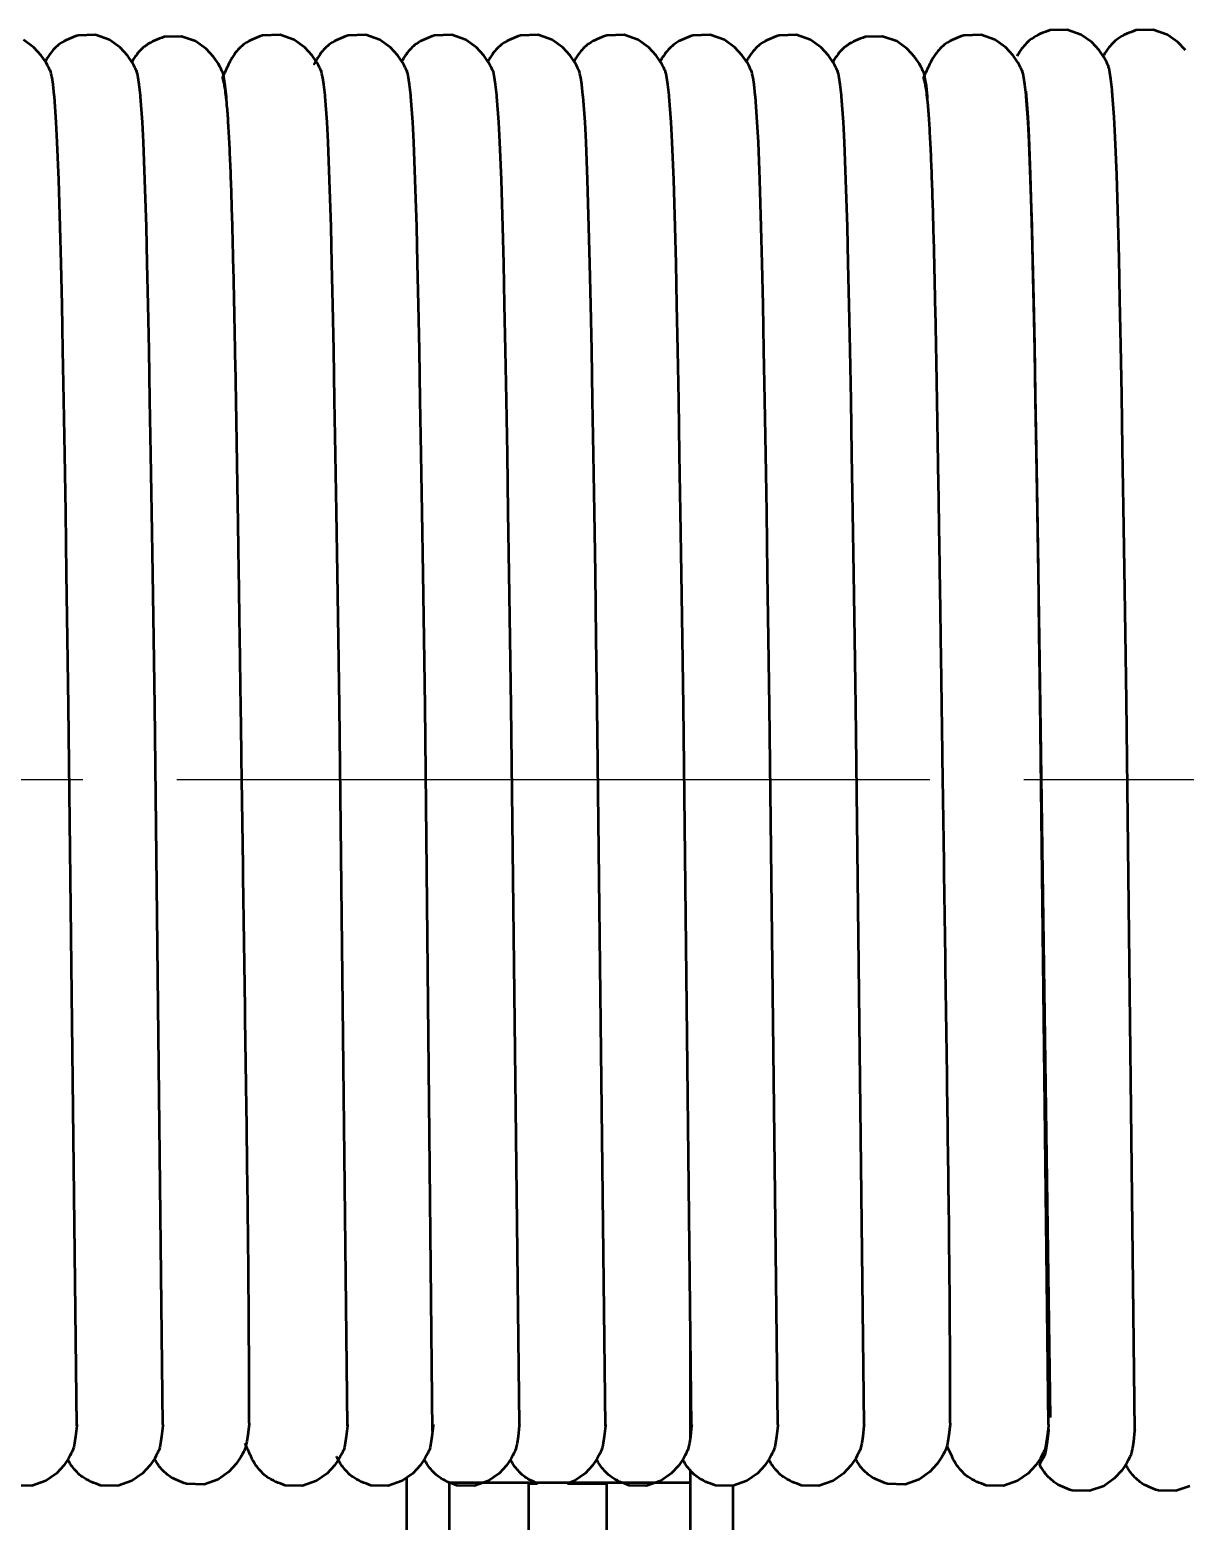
# Model space of a CAD drawing. Header units: millimetres. Extents: x 32504 to 36677, y 41990 to 42879.
# Drawn here: x 33167.22 to 33185.63, y 42734.38 to 42758.15 of the extents above; entities that cross this region are included whole.
import ezdxf

# ---------------------------------------------------------------- set-up
doc = ezdxf.new("R2010")
doc.units = ezdxf.units.MM
doc.linetypes.add('AM_ISO08W050', pattern=[18, 12, -1.5, 3, -1.5])
doc.layers.add('Duong_tam', color=4, linetype='AM_ISO08W050', lineweight=25)
doc.layers.add('Net_dam', color=7, linetype='Continuous', lineweight=50)

msp = doc.modelspace()

# ---------------------------------------------------------------- linework, layer by layer
at = {"layer": 'Duong_tam'}
msp.add_line((33151.5617, 42746.2048), (33210.9035, 42746.2026), dxfattribs=at)
at = {"layer": 'Net_dam'}
for p, q in [((33177.7495, 42737.1857), (33177.7399, 42737.1857)), ((33177.7399, 42737.1857), (33177.7399, 42735.7036)), ((33180.3798, 42735.3674), (33180.3679, 42735.3674)), ((33177.7399, 42735.1948), (33177.7399, 42724.6297)), ((33173.2233, 42724.6019), (33173.2233, 42735.0755)), ((33173.9036, 42724.6297), (33173.9036, 42734.9993)), ((33173.9036, 42734.9993), (33177.7399, 42734.9993)), ((33175.1666, 42734.9861), (33175.1666, 42724.6297)), ((33175.1666, 42734.9861), (33175.3095, 42734.9861)), ((33175.7866, 42734.9861), (33176.4066, 42734.9861)), ((33176.4066, 42734.9861), (33176.4066, 42724.6297)), ((33178.4202, 42734.9468), (33178.4202, 42724.6297))]:
    msp.add_line(p, q, dxfattribs=at)
at = {"layer": 'Net_dam', "flags": 128}
for points in [[(33184.4685, 42757.1698), (33184.4667, 42757.1914), (33184.4473, 42757.3602), (33184.4311, 42757.4667), (33184.4184, 42757.5306), (33184.4113, 42757.5594), (33184.4064, 42757.5763), (33184.4055, 42757.5789), (33184.4051, 42757.58), (33184.4048, 42757.5809), (33184.4047, 42757.5811), (33184.4046, 42757.5814), (33184.4045, 42757.5815), (33184.4045, 42757.5816), (33184.4044, 42757.5817), (33184.4044, 42757.5818), (33184.4044, 42757.5819), (33184.4043, 42757.5821), (33184.4042, 42757.5824), (33184.4039, 42757.5829), (33184.4037, 42757.5833), (33184.4031, 42757.5832), (33184.4032, 42757.5806), (33184.4033, 42757.5786), (33184.4024, 42757.5799), (33184.4004, 42757.584), (33184.399, 42757.5871), (33184.3972, 42757.5909), (33184.3952, 42757.5953), (33184.3928, 42757.6004), (33184.3872, 42757.6126), (33184.3802, 42757.6273), (33184.3616, 42757.6642), (33184.3362, 42757.71), (33184.2604, 42757.8227), (33184.1429, 42757.9501), (33183.9744, 42758.0694), (33183.75, 42758.1481), (33183.4724, 42758.1413), (33183.4724, 42758.1413)], [(33185.6335, 42757.8227), (33185.5159, 42757.9501), (33185.3475, 42758.0694), (33185.1231, 42758.1481), (33184.8455, 42758.1413), (33184.8455, 42758.1413)], [(33167.6071, 42757.0877), (33167.6052, 42757.1092), (33167.5858, 42757.2781), (33167.5696, 42757.3846), (33167.557, 42757.4485), (33167.5499, 42757.4773), (33167.545, 42757.4941), (33167.5441, 42757.4968), (33167.5437, 42757.4979), (33167.5433, 42757.4988), (33167.5432, 42757.499), (33167.5431, 42757.4992), (33167.5431, 42757.4994), (33167.543, 42757.4995), (33167.543, 42757.4996), (33167.5429, 42757.4997), (33167.5429, 42757.4998), (33167.5428, 42757.5), (33167.5427, 42757.5003), (33167.5424, 42757.5008), (33167.5422, 42757.5011), (33167.5417, 42757.5011), (33167.5417, 42757.4985), (33167.5418, 42757.4965), (33167.541, 42757.4978), (33167.5389, 42757.5019), (33167.5375, 42757.505), (33167.5358, 42757.5087), (33167.5337, 42757.5132), (33167.5314, 42757.5183), (33167.5257, 42757.5305), (33167.5187, 42757.5452), (33167.5001, 42757.5821), (33167.4748, 42757.6279), (33167.399, 42757.7406), (33167.2814, 42757.868), (33167.113, 42757.9873)], [(33168.9801, 42757.0877), (33168.9782, 42757.1092), (33168.9588, 42757.2781), (33168.9427, 42757.3846), (33168.93, 42757.4485), (33168.9229, 42757.4773), (33168.918, 42757.4941), (33168.9171, 42757.4968), (33168.9167, 42757.4979), (33168.9164, 42757.4988), (33168.9163, 42757.499), (33168.9162, 42757.4992), (33168.9161, 42757.4994), (33168.9161, 42757.4995), (33168.916, 42757.4996), (33168.916, 42757.4997), (33168.916, 42757.4998), (33168.9159, 42757.5), (33168.9157, 42757.5003), (33168.9155, 42757.5008), (33168.9153, 42757.5011), (33168.9147, 42757.5011), (33168.9148, 42757.4985), (33168.9149, 42757.4965), (33168.914, 42757.4978), (33168.912, 42757.5019), (33168.9105, 42757.505), (33168.9088, 42757.5087), (33168.9068, 42757.5132), (33168.9044, 42757.5183), (33168.8988, 42757.5305), (33168.8917, 42757.5452), (33168.8732, 42757.5821), (33168.8478, 42757.6279), (33168.772, 42757.7406), (33168.6545, 42757.868), (33168.486, 42757.9873), (33168.2616, 42758.066), (33167.984, 42758.0592), (33167.984, 42758.0592)], [(33170.3532, 42757.0652), (33170.3513, 42757.0867), (33170.3319, 42757.2556), (33170.3157, 42757.3621), (33170.3031, 42757.426), (33170.296, 42757.4548), (33170.291, 42757.4716), (33170.2902, 42757.4743), (33170.2898, 42757.4753), (33170.2894, 42757.4763), (33170.2893, 42757.4765), (33170.2892, 42757.4767), (33170.2892, 42757.4769), (33170.2891, 42757.477), (33170.2891, 42757.4771), (33170.289, 42757.4772), (33170.289, 42757.4773), (33170.2889, 42757.4774), (33170.2888, 42757.4777), (33170.2885, 42757.4783), (33170.2883, 42757.4786), (33170.2878, 42757.4786), (33170.2878, 42757.476), (33170.2879, 42757.474), (33170.287, 42757.4753), (33170.285, 42757.4794), (33170.2836, 42757.4825), (33170.2819, 42757.4862), (33170.2798, 42757.4907), (33170.2775, 42757.4958), (33170.2718, 42757.5079), (33170.2648, 42757.5227), (33170.2462, 42757.5596), (33170.2209, 42757.6054), (33170.1451, 42757.7181), (33170.0275, 42757.8455), (33169.8591, 42757.9648), (33169.6347, 42758.0435), (33169.357, 42758.0367), (33169.357, 42758.0367)], [(33171.923, 42757.0877), (33171.9211, 42757.1092), (33171.9017, 42757.2781), (33171.8856, 42757.3846), (33171.8729, 42757.4485), (33171.8658, 42757.4773), (33171.8609, 42757.4941), (33171.86, 42757.4968), (33171.8596, 42757.4979), (33171.8592, 42757.4988), (33171.8592, 42757.499), (33171.8591, 42757.4992), (33171.859, 42757.4994), (33171.859, 42757.4995), (33171.8589, 42757.4996), (33171.8589, 42757.4997), (33171.8588, 42757.4998), (33171.8588, 42757.5), (33171.8586, 42757.5003), (33171.8584, 42757.5008), (33171.8582, 42757.5011), (33171.8576, 42757.5011), (33171.8577, 42757.4985), (33171.8578, 42757.4965), (33171.8569, 42757.4978), (33171.8549, 42757.5019), (33171.8534, 42757.505), (33171.8517, 42757.5087), (33171.8497, 42757.5132), (33171.8473, 42757.5183), (33171.8417, 42757.5305), (33171.8346, 42757.5452), (33171.8161, 42757.5821), (33171.7907, 42757.6279), (33171.7149, 42757.7406), (33171.5973, 42757.868), (33171.4289, 42757.9873), (33171.2045, 42758.066), (33170.9269, 42758.0592), (33170.9269, 42758.0592)], [(33173.2885, 42757.0877), (33173.2866, 42757.1092), (33173.2672, 42757.2781), (33173.251, 42757.3846), (33173.2384, 42757.4485), (33173.2313, 42757.4773), (33173.2263, 42757.4941), (33173.2254, 42757.4968), (33173.2251, 42757.4979), (33173.2247, 42757.4988), (33173.2246, 42757.499), (33173.2245, 42757.4992), (33173.2244, 42757.4994), (33173.2244, 42757.4995), (33173.2244, 42757.4996), (33173.2243, 42757.4997), (33173.2243, 42757.4998), (33173.2242, 42757.5), (33173.2241, 42757.5003), (33173.2238, 42757.5008), (33173.2236, 42757.5011), (33173.2231, 42757.5011), (33173.2231, 42757.4985), (33173.2232, 42757.4965), (33173.2223, 42757.4978), (33173.2203, 42757.5019), (33173.2189, 42757.505), (33173.2171, 42757.5087), (33173.2151, 42757.5132), (33173.2128, 42757.5183), (33173.2071, 42757.5305), (33173.2001, 42757.5452), (33173.1815, 42757.5821), (33173.1562, 42757.6279), (33173.0803, 42757.7406), (33172.9628, 42757.868), (33172.7944, 42757.9873), (33172.5699, 42758.066), (33172.2923, 42758.0592), (33172.2923, 42758.0592)], [(33174.6615, 42757.0877), (33174.6596, 42757.1092), (33174.6402, 42757.2781), (33174.6241, 42757.3846), (33174.6114, 42757.4485), (33174.6043, 42757.4773), (33174.5994, 42757.4941), (33174.5985, 42757.4968), (33174.5981, 42757.4979), (33174.5977, 42757.4988), (33174.5977, 42757.499), (33174.5976, 42757.4992), (33174.5975, 42757.4994), (33174.5975, 42757.4995), (33174.5974, 42757.4996), (33174.5974, 42757.4997), (33174.5973, 42757.4998), (33174.5973, 42757.5), (33174.5971, 42757.5003), (33174.5969, 42757.5008), (33174.5967, 42757.5011), (33174.5961, 42757.5011), (33174.5962, 42757.4985), (33174.5963, 42757.4965), (33174.5954, 42757.4978), (33174.5934, 42757.5019), (33174.5919, 42757.505), (33174.5902, 42757.5087), (33174.5882, 42757.5132), (33174.5858, 42757.5183), (33174.5802, 42757.5305), (33174.5731, 42757.5452), (33174.5546, 42757.5821), (33174.5292, 42757.6279), (33174.4534, 42757.7406), (33174.3358, 42757.868), (33174.1674, 42757.9873), (33173.943, 42758.066), (33173.6654, 42758.0592), (33173.6654, 42758.0592)], [(33176.0346, 42757.0877), (33176.0327, 42757.1092), (33176.0133, 42757.2781), (33175.9971, 42757.3846), (33175.9844, 42757.4485), (33175.9774, 42757.4773), (33175.9724, 42757.4941), (33175.9715, 42757.4968), (33175.9711, 42757.4979), (33175.9708, 42757.4988), (33175.9707, 42757.499), (33175.9706, 42757.4992), (33175.9705, 42757.4994), (33175.9705, 42757.4995), (33175.9705, 42757.4996), (33175.9704, 42757.4997), (33175.9704, 42757.4998), (33175.9703, 42757.5), (33175.9702, 42757.5003), (33175.9699, 42757.5008), (33175.9697, 42757.5011), (33175.9692, 42757.5011), (33175.9692, 42757.4985), (33175.9693, 42757.4965), (33175.9684, 42757.4978), (33175.9664, 42757.5019), (33175.965, 42757.505), (33175.9632, 42757.5087), (33175.9612, 42757.5132), (33175.9589, 42757.5183), (33175.9532, 42757.5305), (33175.9462, 42757.5452), (33175.9276, 42757.5821), (33175.9022, 42757.6279), (33175.8264, 42757.7406), (33175.7089, 42757.868), (33175.5405, 42757.9873), (33175.316, 42758.066), (33175.0384, 42758.0592), (33175.0384, 42758.0592)], [(33177.4076, 42757.0877), (33177.4057, 42757.1092), (33177.3863, 42757.2781), (33177.3702, 42757.3846), (33177.3575, 42757.4485), (33177.3504, 42757.4773), (33177.3455, 42757.4941), (33177.3446, 42757.4968), (33177.3442, 42757.4979), (33177.3438, 42757.4988), (33177.3437, 42757.499), (33177.3437, 42757.4992), (33177.3436, 42757.4994), (33177.3435, 42757.4995), (33177.3435, 42757.4996), (33177.3435, 42757.4997), (33177.3434, 42757.4998), (33177.3434, 42757.5), (33177.3432, 42757.5003), (33177.343, 42757.5008), (33177.3427, 42757.5011), (33177.3422, 42757.5011), (33177.3423, 42757.4985), (33177.3424, 42757.4965), (33177.3415, 42757.4978), (33177.3395, 42757.5019), (33177.338, 42757.505), (33177.3363, 42757.5087), (33177.3343, 42757.5132), (33177.3319, 42757.5183), (33177.3262, 42757.5305), (33177.3192, 42757.5452), (33177.3007, 42757.5821), (33177.2753, 42757.6279), (33177.1995, 42757.7406), (33177.0819, 42757.868), (33176.9135, 42757.9873), (33176.6891, 42758.066), (33176.4115, 42758.0592), (33176.4115, 42758.0592)], [(33178.7807, 42757.0877), (33178.7788, 42757.1092), (33178.7594, 42757.2781), (33178.7432, 42757.3846), (33178.7305, 42757.4485), (33178.7235, 42757.4773), (33178.7185, 42757.4941), (33178.7176, 42757.4968), (33178.7172, 42757.4979), (33178.7169, 42757.4988), (33178.7168, 42757.499), (33178.7167, 42757.4992), (33178.7166, 42757.4994), (33178.7166, 42757.4995), (33178.7166, 42757.4996), (33178.7165, 42757.4997), (33178.7165, 42757.4998), (33178.7164, 42757.5), (33178.7163, 42757.5003), (33178.716, 42757.5008), (33178.7158, 42757.5011), (33178.7153, 42757.5011), (33178.7153, 42757.4985), (33178.7154, 42757.4965), (33178.7145, 42757.4978), (33178.7125, 42757.5019), (33178.7111, 42757.505), (33178.7093, 42757.5087), (33178.7073, 42757.5132), (33178.705, 42757.5183), (33178.6993, 42757.5305), (33178.6923, 42757.5452), (33178.6737, 42757.5821), (33178.6483, 42757.6279), (33178.5725, 42757.7406), (33178.455, 42757.868), (33178.2866, 42757.9873), (33178.0621, 42758.066), (33177.7845, 42758.0592), (33177.7845, 42758.0592)], [(33180.1537, 42757.0877), (33180.1518, 42757.1092), (33180.1324, 42757.2781), (33180.1163, 42757.3846), (33180.1036, 42757.4485), (33180.0965, 42757.4773), (33180.0916, 42757.4941), (33180.0907, 42757.4968), (33180.0903, 42757.4979), (33180.0899, 42757.4988), (33180.0898, 42757.499), (33180.0898, 42757.4992), (33180.0897, 42757.4994), (33180.0896, 42757.4995), (33180.0896, 42757.4996), (33180.0896, 42757.4997), (33180.0895, 42757.4998), (33180.0895, 42757.5), (33180.0893, 42757.5003), (33180.0891, 42757.5008), (33180.0888, 42757.5011), (33180.0883, 42757.5011), (33180.0883, 42757.4985), (33180.0885, 42757.4965), (33180.0876, 42757.4978), (33180.0856, 42757.5019), (33180.0841, 42757.505), (33180.0824, 42757.5087), (33180.0803, 42757.5132), (33180.078, 42757.5183), (33180.0723, 42757.5305), (33180.0653, 42757.5452), (33180.0468, 42757.5821), (33180.0214, 42757.6279), (33179.9456, 42757.7406), (33179.828, 42757.868), (33179.6596, 42757.9873), (33179.4352, 42758.066), (33179.1576, 42758.0592), (33179.1576, 42758.0592)], [(33181.5268, 42757.0652), (33181.5249, 42757.0867), (33181.5055, 42757.2556), (33181.4893, 42757.3621), (33181.4766, 42757.426), (33181.4696, 42757.4548), (33181.4646, 42757.4716), (33181.4637, 42757.4743), (33181.4633, 42757.4753), (33181.463, 42757.4763), (33181.4629, 42757.4765), (33181.4628, 42757.4767), (33181.4627, 42757.4769), (33181.4627, 42757.477), (33181.4627, 42757.4771), (33181.4626, 42757.4772), (33181.4626, 42757.4773), (33181.4625, 42757.4774), (33181.4624, 42757.4777), (33181.4621, 42757.4783), (33181.4619, 42757.4786), (33181.4614, 42757.4786), (33181.4614, 42757.476), (33181.4615, 42757.474), (33181.4606, 42757.4753), (33181.4586, 42757.4794), (33181.4572, 42757.4825), (33181.4554, 42757.4862), (33181.4534, 42757.4907), (33181.451, 42757.4958), (33181.4454, 42757.5079), (33181.4384, 42757.5227), (33181.4198, 42757.5596), (33181.3944, 42757.6054), (33181.3186, 42757.7181), (33181.2011, 42757.8455), (33181.0327, 42757.9648), (33180.8082, 42758.0435), (33180.5306, 42758.0367), (33180.5306, 42758.0367)], [(33183.0966, 42757.0877), (33183.0947, 42757.1092), (33183.0753, 42757.2781), (33183.0591, 42757.3846), (33183.0465, 42757.4485), (33183.0394, 42757.4773), (33183.0345, 42757.4941), (33183.0336, 42757.4968), (33183.0332, 42757.4979), (33183.0328, 42757.4988), (33183.0327, 42757.499), (33183.0326, 42757.4992), (33183.0326, 42757.4994), (33183.0325, 42757.4995), (33183.0325, 42757.4996), (33183.0325, 42757.4997), (33183.0324, 42757.4998), (33183.0323, 42757.5), (33183.0322, 42757.5003), (33183.0319, 42757.5008), (33183.0317, 42757.5011), (33183.0312, 42757.5011), (33183.0312, 42757.4985), (33183.0314, 42757.4965), (33183.0305, 42757.4978), (33183.0284, 42757.5019), (33183.027, 42757.505), (33183.0253, 42757.5087), (33183.0232, 42757.5132), (33183.0209, 42757.5183), (33183.0152, 42757.5305), (33183.0082, 42757.5452), (33182.9896, 42757.5821), (33182.9643, 42757.6279), (33182.8885, 42757.7406), (33182.7709, 42757.868), (33182.6025, 42757.9873), (33182.3781, 42758.066), (33182.1005, 42758.0592), (33182.1005, 42758.0592)], [(33167.9635, 42735.9035), (33167.8334, 42747.3724), (33167.8178, 42748.45), (33167.8026, 42749.4834), (33167.7876, 42750.4646), (33167.7729, 42751.3876), (33167.7583, 42752.2478), (33167.7439, 42753.042), (33167.7296, 42753.7674), (33167.7152, 42754.4229), (33167.7006, 42755.0085), (33167.6781, 42755.7578), (33167.6545, 42756.3563), (33167.6379, 42756.6755), (33167.6071, 42757.0877)], [(33169.3384, 42735.925), (33169.2064, 42747.3724), (33169.1909, 42748.45), (33169.1756, 42749.4834), (33169.1606, 42750.4646), (33169.1459, 42751.3876), (33169.1314, 42752.2478), (33169.117, 42753.042), (33169.1026, 42753.7674), (33169.0882, 42754.4229), (33169.0736, 42755.0085), (33169.0512, 42755.7578), (33169.0276, 42756.3563), (33169.011, 42756.6755), (33168.9801, 42757.0877)], [(33172.2794, 42735.9035), (33172.1493, 42747.3724), (33172.1337, 42748.45), (33172.1185, 42749.4834), (33172.1035, 42750.4646), (33172.0888, 42751.3876), (33172.0743, 42752.2478), (33172.0599, 42753.042), (33172.0455, 42753.7674), (33172.0311, 42754.4229), (33172.0165, 42755.0085), (33171.9941, 42755.7578), (33171.9705, 42756.3563), (33171.9539, 42756.6755), (33171.923, 42757.0877)], [(33173.6352, 42735.8191), (33173.5148, 42747.3724), (33173.4992, 42748.45), (33173.4839, 42749.4834), (33173.469, 42750.4646), (33173.4543, 42751.3876), (33173.4397, 42752.2478), (33173.4253, 42753.042), (33173.411, 42753.7674), (33173.3965, 42754.4229), (33173.382, 42755.0085), (33173.3595, 42755.7578), (33173.3359, 42756.3563), (33173.3193, 42756.6755), (33173.2885, 42757.0877)], [(33175.0198, 42735.925), (33174.8878, 42747.3724), (33174.8722, 42748.45), (33174.857, 42749.4834), (33174.842, 42750.4646), (33174.8273, 42751.3876), (33174.8128, 42752.2478), (33174.7984, 42753.042), (33174.784, 42753.7674), (33174.7696, 42754.4229), (33174.755, 42755.0085), (33174.7326, 42755.7578), (33174.709, 42756.3563), (33174.6924, 42756.6755), (33174.6615, 42757.0877)], [(33176.391, 42735.9035), (33176.2608, 42747.3724), (33176.2453, 42748.45), (33176.23, 42749.4834), (33176.2151, 42750.4646), (33176.2003, 42751.3876), (33176.1858, 42752.2478), (33176.1714, 42753.042), (33176.157, 42753.7674), (33176.1426, 42754.4229), (33176.1281, 42755.0085), (33176.1056, 42755.7578), (33176.082, 42756.3563), (33176.0654, 42756.6755), (33176.0346, 42757.0877)], [(33177.764, 42735.9035), (33177.6339, 42747.3724), (33177.6183, 42748.45), (33177.6031, 42749.4834), (33177.5881, 42750.4646), (33177.5734, 42751.3876), (33177.5589, 42752.2478), (33177.5445, 42753.042), (33177.5301, 42753.7674), (33177.5157, 42754.4229), (33177.5011, 42755.0085), (33177.4787, 42755.7578), (33177.4551, 42756.3563), (33177.4385, 42756.6755), (33177.4076, 42757.0877)], [(33179.139, 42735.925), (33179.0069, 42747.3724), (33178.9914, 42748.45), (33178.9761, 42749.4834), (33178.9612, 42750.4646), (33178.9464, 42751.3876), (33178.9319, 42752.2478), (33178.9175, 42753.042), (33178.9031, 42753.7674), (33178.8887, 42754.4229), (33178.8742, 42755.0085), (33178.8517, 42755.7578), (33178.8281, 42756.3563), (33178.8115, 42756.6755), (33178.7807, 42757.0877)], [(33180.512, 42735.925), (33180.38, 42747.3724), (33180.3644, 42748.45), (33180.3492, 42749.4834), (33180.3342, 42750.4646), (33180.3195, 42751.3876), (33180.305, 42752.2478), (33180.2906, 42753.042), (33180.2762, 42753.7674), (33180.2618, 42754.4229), (33180.2472, 42755.0085), (33180.2247, 42755.7578), (33180.2011, 42756.3563), (33180.1845, 42756.6755), (33180.1537, 42757.0877)], [(33183.4549, 42735.925), (33183.3218, 42747.4545), (33183.3062, 42748.5322), (33183.291, 42749.5655), (33183.276, 42750.5467), (33183.2613, 42751.4697), (33183.2468, 42752.3299), (33183.2323, 42753.1241), (33183.218, 42753.8496), (33183.2036, 42754.505), (33183.189, 42755.0906), (33183.1665, 42755.84), (33183.1429, 42756.4385), (33183.1263, 42756.7576), (33183.0955, 42757.1698)], [(33183.4847, 42736.0357), (33183.3229, 42747.3724), (33183.3073, 42748.45), (33183.2921, 42749.4834), (33183.2771, 42750.4646), (33183.2624, 42751.3876), (33183.2478, 42752.2478), (33183.2334, 42753.042), (33183.2191, 42753.7674), (33183.2047, 42754.4229), (33183.1901, 42755.0085), (33183.1676, 42755.7578), (33183.144, 42756.3563), (33183.1274, 42756.6755), (33183.0966, 42757.0877)], [(33184.8259, 42735.8322), (33184.6948, 42747.4545), (33184.6793, 42748.5322), (33184.664, 42749.5655), (33184.649, 42750.5467), (33184.6343, 42751.4697), (33184.6198, 42752.3299), (33184.6054, 42753.1241), (33184.591, 42753.8496), (33184.5766, 42754.505), (33184.562, 42755.0906), (33184.5396, 42755.84), (33184.516, 42756.4385), (33184.4994, 42756.7576), (33184.4685, 42757.1698)], [(33167.9654, 42735.925), (33167.9635, 42735.9035), (33167.9441, 42735.7347), (33167.9279, 42735.6282), (33167.9153, 42735.5642), (33167.9082, 42735.5355), (33167.9033, 42735.5186), (33167.9024, 42735.516), (33167.902, 42735.5149), (33167.9016, 42735.5139), (33167.9015, 42735.5137), (33167.9015, 42735.5135), (33167.9014, 42735.5133), (33167.9013, 42735.5132), (33167.9013, 42735.5131), (33167.9013, 42735.5131), (33167.9012, 42735.513), (33167.9011, 42735.5128), (33167.901, 42735.5125), (33167.9008, 42735.512), (33167.9005, 42735.5116), (33167.9, 42735.5117), (33167.9, 42735.5143), (33167.9002, 42735.5163), (33167.8993, 42735.5149), (33167.8972, 42735.5109), (33167.8958, 42735.5078), (33167.8941, 42735.504), (33167.892, 42735.4996), (33167.8897, 42735.4945), (33167.884, 42735.4823), (33167.877, 42735.4675), (33167.8585, 42735.4307), (33167.8331, 42735.3849), (33167.7573, 42735.2722), (33167.6397, 42735.1447), (33167.4713, 42735.0254), (33167.2469, 42734.9468), (33166.9693, 42734.9536)], [(33169.3384, 42735.925), (33169.3366, 42735.9035), (33169.3172, 42735.7347), (33169.301, 42735.6282), (33169.2883, 42735.5642), (33169.2812, 42735.5355), (33169.2763, 42735.5186), (33169.2754, 42735.516), (33169.275, 42735.5149), (33169.2747, 42735.5139), (33169.2746, 42735.5137), (33169.2745, 42735.5135), (33169.2744, 42735.5133), (33169.2744, 42735.5132), (33169.2743, 42735.5131), (33169.2743, 42735.5131), (33169.2743, 42735.513), (33169.2742, 42735.5128), (33169.2741, 42735.5125), (33169.2738, 42735.512), (33169.2736, 42735.5116), (33169.2731, 42735.5117), (33169.2731, 42735.5143), (33169.2732, 42735.5163), (33169.2723, 42735.5149), (33169.2703, 42735.5109), (33169.2689, 42735.5078), (33169.2671, 42735.504), (33169.2651, 42735.4996), (33169.2627, 42735.4945), (33169.2571, 42735.4823), (33169.2501, 42735.4675), (33169.2315, 42735.4307), (33169.2061, 42735.3849), (33169.1303, 42735.2722), (33169.0128, 42735.1447), (33168.8443, 42735.0254), (33168.6199, 42734.9468), (33168.3423, 42734.9536), (33168.3423, 42734.9536)], [(33170.7115, 42735.9476), (33170.7096, 42735.926), (33170.6902, 42735.7572), (33170.674, 42735.6507), (33170.6614, 42735.5868), (33170.6543, 42735.558), (33170.6494, 42735.5411), (33170.6485, 42735.5385), (33170.6481, 42735.5374), (33170.6477, 42735.5365), (33170.6476, 42735.5362), (33170.6475, 42735.536), (33170.6475, 42735.5358), (33170.6474, 42735.5358), (33170.6474, 42735.5357), (33170.6474, 42735.5356), (33170.6473, 42735.5355), (33170.6472, 42735.5353), (33170.6471, 42735.535), (33170.6468, 42735.5345), (33170.6466, 42735.5341), (33170.6461, 42735.5342), (33170.6461, 42735.5368), (33170.6463, 42735.5388), (33170.6454, 42735.5375), (33170.6433, 42735.5334), (33170.6419, 42735.5303), (33170.6402, 42735.5265), (33170.6381, 42735.5221), (33170.6358, 42735.517), (33170.6301, 42735.5048), (33170.6231, 42735.4901), (33170.6045, 42735.4532), (33170.5792, 42735.4074), (33170.5034, 42735.2947), (33170.3858, 42735.1673), (33170.2174, 42735.048), (33169.993, 42734.9693), (33169.7154, 42734.9761), (33169.7154, 42734.9761)], [(33172.2813, 42735.925), (33172.2794, 42735.9035), (33172.26, 42735.7347), (33172.2439, 42735.6282), (33172.2312, 42735.5642), (33172.2241, 42735.5355), (33172.2192, 42735.5186), (33172.2183, 42735.516), (33172.2179, 42735.5149), (33172.2176, 42735.5139), (33172.2175, 42735.5137), (33172.2174, 42735.5135), (33172.2173, 42735.5133), (33172.2173, 42735.5132), (33172.2172, 42735.5131), (33172.2172, 42735.5131), (33172.2172, 42735.513), (33172.2171, 42735.5128), (33172.2169, 42735.5125), (33172.2167, 42735.512), (33172.2165, 42735.5116), (33172.2159, 42735.5117), (33172.216, 42735.5143), (33172.2161, 42735.5163), (33172.2152, 42735.5149), (33172.2132, 42735.5109), (33172.2117, 42735.5078), (33172.21, 42735.504), (33172.208, 42735.4996), (33172.2056, 42735.4945), (33172.2, 42735.4823), (33172.1929, 42735.4675), (33172.1744, 42735.4307), (33172.149, 42735.3849), (33172.0732, 42735.2722), (33171.9557, 42735.1447), (33171.7872, 42735.0254), (33171.5628, 42734.9468), (33171.2852, 42734.9536), (33171.2852, 42734.9536)], [(33173.6468, 42735.925), (33173.6449, 42735.9035), (33173.6255, 42735.7347), (33173.6093, 42735.6282), (33173.5967, 42735.5642), (33173.5896, 42735.5355), (33173.5847, 42735.5186), (33173.5838, 42735.516), (33173.5834, 42735.5149), (33173.583, 42735.5139), (33173.5829, 42735.5137), (33173.5828, 42735.5135), (33173.5828, 42735.5133), (33173.5827, 42735.5132), (33173.5827, 42735.5131), (33173.5826, 42735.5131), (33173.5826, 42735.513), (33173.5825, 42735.5128), (33173.5824, 42735.5125), (33173.5821, 42735.512), (33173.5819, 42735.5116), (33173.5814, 42735.5117), (33173.5814, 42735.5143), (33173.5815, 42735.5163), (33173.5807, 42735.5149), (33173.5786, 42735.5109), (33173.5772, 42735.5078), (33173.5755, 42735.504), (33173.5734, 42735.4996), (33173.5711, 42735.4945), (33173.5654, 42735.4823), (33173.5584, 42735.4675), (33173.5398, 42735.4307), (33173.5145, 42735.3849), (33173.4387, 42735.2722), (33173.3211, 42735.1447), (33173.1527, 42735.0254), (33172.9283, 42734.9468), (33172.6506, 42734.9536), (33172.6506, 42734.9536)], [(33175.0198, 42735.925), (33175.0179, 42735.9035), (33174.9985, 42735.7347), (33174.9824, 42735.6282), (33174.9697, 42735.5642), (33174.9626, 42735.5355), (33174.9577, 42735.5186), (33174.9568, 42735.516), (33174.9564, 42735.5149), (33174.9561, 42735.5139), (33174.956, 42735.5137), (33174.9559, 42735.5135), (33174.9558, 42735.5133), (33174.9558, 42735.5132), (33174.9557, 42735.5131), (33174.9557, 42735.5131), (33174.9557, 42735.513), (33174.9556, 42735.5128), (33174.9554, 42735.5125), (33174.9552, 42735.512), (33174.955, 42735.5116), (33174.9544, 42735.5117), (33174.9545, 42735.5143), (33174.9546, 42735.5163), (33174.9537, 42735.5149), (33174.9517, 42735.5109), (33174.9502, 42735.5078), (33174.9485, 42735.504), (33174.9465, 42735.4996), (33174.9441, 42735.4945), (33174.9385, 42735.4823), (33174.9314, 42735.4675), (33174.9129, 42735.4307), (33174.8875, 42735.3849), (33174.8117, 42735.2722), (33174.6942, 42735.1447), (33174.5257, 42735.0254), (33174.3013, 42734.9468), (33174.0237, 42734.9536), (33174.0237, 42734.9536)], [(33176.3929, 42735.925), (33176.391, 42735.9035), (33176.3716, 42735.7347), (33176.3554, 42735.6282), (33176.3428, 42735.5642), (33176.3357, 42735.5355), (33176.3307, 42735.5186), (33176.3299, 42735.516), (33176.3295, 42735.5149), (33176.3291, 42735.5139), (33176.329, 42735.5137), (33176.3289, 42735.5135), (33176.3289, 42735.5133), (33176.3288, 42735.5132), (33176.3288, 42735.5131), (33176.3287, 42735.5131), (33176.3287, 42735.513), (33176.3286, 42735.5128), (33176.3285, 42735.5125), (33176.3282, 42735.512), (33176.328, 42735.5116), (33176.3275, 42735.5117), (33176.3275, 42735.5143), (33176.3276, 42735.5163), (33176.3267, 42735.5149), (33176.3247, 42735.5109), (33176.3233, 42735.5078), (33176.3216, 42735.504), (33176.3195, 42735.4996), (33176.3172, 42735.4945), (33176.3115, 42735.4823), (33176.3045, 42735.4675), (33176.2859, 42735.4307), (33176.2606, 42735.3849), (33176.1848, 42735.2722), (33176.0672, 42735.1447), (33175.8988, 42735.0254), (33175.7866, 42734.9861)], [(33177.7659, 42735.925), (33177.764, 42735.9035), (33177.7446, 42735.7347), (33177.7285, 42735.6282), (33177.7158, 42735.5642), (33177.7087, 42735.5355), (33177.7038, 42735.5186), (33177.7029, 42735.516), (33177.7025, 42735.5149), (33177.7021, 42735.5139), (33177.7021, 42735.5137), (33177.702, 42735.5135), (33177.7019, 42735.5133), (33177.7019, 42735.5132), (33177.7018, 42735.5131), (33177.7018, 42735.5131), (33177.7017, 42735.513), (33177.7017, 42735.5128), (33177.7015, 42735.5125), (33177.7013, 42735.512), (33177.7011, 42735.5116), (33177.7005, 42735.5117), (33177.7006, 42735.5143), (33177.7007, 42735.5163), (33177.6998, 42735.5149), (33177.6978, 42735.5109), (33177.6963, 42735.5078), (33177.6946, 42735.504), (33177.6926, 42735.4996), (33177.6902, 42735.4945), (33177.6846, 42735.4823), (33177.6775, 42735.4675), (33177.659, 42735.4307), (33177.6336, 42735.3849), (33177.5578, 42735.2722), (33177.4402, 42735.1447), (33177.2718, 42735.0254), (33177.0474, 42734.9468), (33176.7698, 42734.9536), (33176.7698, 42734.9536)], [(33179.139, 42735.925), (33179.1371, 42735.9035), (33179.1177, 42735.7347), (33179.1015, 42735.6282), (33179.0889, 42735.5642), (33179.0818, 42735.5355), (33179.0768, 42735.5186), (33179.0759, 42735.516), (33179.0756, 42735.5149), (33179.0752, 42735.5139), (33179.0751, 42735.5137), (33179.075, 42735.5135), (33179.0749, 42735.5133), (33179.0749, 42735.5132), (33179.0749, 42735.5131), (33179.0748, 42735.5131), (33179.0748, 42735.513), (33179.0747, 42735.5128), (33179.0746, 42735.5125), (33179.0743, 42735.512), (33179.0741, 42735.5116), (33179.0736, 42735.5117), (33179.0736, 42735.5143), (33179.0737, 42735.5163), (33179.0728, 42735.5149), (33179.0708, 42735.5109), (33179.0694, 42735.5078), (33179.0676, 42735.504), (33179.0656, 42735.4996), (33179.0633, 42735.4945), (33179.0576, 42735.4823), (33179.0506, 42735.4675), (33179.032, 42735.4307), (33179.0067, 42735.3849), (33178.9309, 42735.2722), (33178.8133, 42735.1447), (33178.6449, 42735.0254), (33178.4204, 42734.9468), (33178.1428, 42734.9536), (33178.1428, 42734.9536)], [(33180.512, 42735.925), (33180.5101, 42735.9035), (33180.4907, 42735.7347), (33180.4746, 42735.6282), (33180.4619, 42735.5642), (33180.4548, 42735.5355), (33180.4499, 42735.5186), (33180.449, 42735.516), (33180.4486, 42735.5149), (33180.4482, 42735.5139), (33180.4482, 42735.5137), (33180.4481, 42735.5135), (33180.448, 42735.5133), (33180.448, 42735.5132), (33180.4479, 42735.5131), (33180.4479, 42735.5131), (33180.4478, 42735.513), (33180.4478, 42735.5128), (33180.4476, 42735.5125), (33180.4474, 42735.512), (33180.4472, 42735.5116), (33180.4466, 42735.5117), (33180.4467, 42735.5143), (33180.4468, 42735.5163), (33180.4459, 42735.5149), (33180.4439, 42735.5109), (33180.4424, 42735.5078), (33180.4407, 42735.504), (33180.4387, 42735.4996), (33180.4363, 42735.4945), (33180.4307, 42735.4823), (33180.4236, 42735.4675), (33180.4051, 42735.4307), (33180.3797, 42735.3849), (33180.3039, 42735.2722), (33180.1863, 42735.1447), (33180.0179, 42735.0254), (33179.7935, 42734.9468), (33179.5159, 42734.9536), (33179.5159, 42734.9536)], [(33181.8851, 42735.9476), (33181.8832, 42735.926), (33181.8638, 42735.7572), (33181.8476, 42735.6507), (33181.835, 42735.5868), (33181.8279, 42735.558), (33181.8229, 42735.5411), (33181.822, 42735.5385), (33181.8216, 42735.5374), (33181.8213, 42735.5365), (33181.8212, 42735.5362), (33181.8211, 42735.536), (33181.821, 42735.5358), (33181.821, 42735.5358), (33181.821, 42735.5357), (33181.8209, 42735.5356), (33181.8209, 42735.5355), (33181.8208, 42735.5353), (33181.8207, 42735.535), (33181.8204, 42735.5345), (33181.8202, 42735.5341), (33181.8197, 42735.5342), (33181.8197, 42735.5368), (33181.8198, 42735.5388), (33181.8189, 42735.5375), (33181.8169, 42735.5334), (33181.8155, 42735.5303), (33181.8137, 42735.5265), (33181.8117, 42735.5221), (33181.8094, 42735.517), (33181.8037, 42735.5048), (33181.7967, 42735.4901), (33181.7781, 42735.4532), (33181.7528, 42735.4074), (33181.6769, 42735.2947), (33181.5594, 42735.1673), (33181.391, 42735.048), (33181.1665, 42734.9693), (33180.8889, 42734.9761), (33180.8889, 42734.9761)], [(33183.4549, 42735.925), (33183.453, 42735.9035), (33183.4336, 42735.7347), (33183.4175, 42735.6282), (33183.4048, 42735.5642), (33183.3977, 42735.5355), (33183.3928, 42735.5186), (33183.3919, 42735.516), (33183.3915, 42735.5149), (33183.3911, 42735.5139), (33183.391, 42735.5137), (33183.391, 42735.5135), (33183.3909, 42735.5133), (33183.3908, 42735.5132), (33183.3908, 42735.5131), (33183.3908, 42735.5131), (33183.3907, 42735.513), (33183.3907, 42735.5128), (33183.3905, 42735.5125), (33183.3903, 42735.512), (33183.39, 42735.5116), (33183.3895, 42735.5117), (33183.3895, 42735.5143), (33183.3897, 42735.5163), (33183.3888, 42735.5149), (33183.3868, 42735.5109), (33183.3853, 42735.5078), (33183.3836, 42735.504), (33183.3815, 42735.4996), (33183.3792, 42735.4945), (33183.3735, 42735.4823), (33183.3665, 42735.4675), (33183.348, 42735.4307), (33183.3226, 42735.3849), (33183.2468, 42735.2722), (33183.1292, 42735.1447), (33182.9608, 42735.0254), (33182.7364, 42734.9468), (33182.4588, 42734.9536), (33182.4588, 42734.9536)], [(33183.4538, 42735.8429), (33183.4519, 42735.8214), (33183.4325, 42735.6526), (33183.4164, 42735.546), (33183.4037, 42735.4821), (33183.3966, 42735.4533), (33183.3917, 42735.4365), (33183.3908, 42735.4339), (33183.3904, 42735.4328), (33183.39, 42735.4318), (33183.3899, 42735.4316), (33183.3899, 42735.4314), (33183.3898, 42735.4312), (33183.3897, 42735.4311), (33183.3897, 42735.431), (33183.3897, 42735.4309), (33183.3896, 42735.4308), (33183.3896, 42735.4307), (33183.3894, 42735.4304), (33183.3892, 42735.4299), (33183.3889, 42735.4295), (33183.3884, 42735.4296), (33183.3885, 42735.4321), (33183.3886, 42735.4342), (33183.3877, 42735.4328), (33183.3857, 42735.4287), (33183.3842, 42735.4257), (33183.3825, 42735.4219), (33183.3805, 42735.4175), (33183.3781, 42735.4124), (33183.3724, 42735.4002), (33183.3654, 42735.3854), (33183.3469, 42735.3486), (33183.3215, 42735.3028), (33183.3095, 42735.2849)], [(33184.8269, 42735.8429), (33184.825, 42735.8214), (33184.8056, 42735.6526), (33184.7894, 42735.546), (33184.7767, 42735.4821), (33184.7697, 42735.4533), (33184.7647, 42735.4365), (33184.7638, 42735.4339), (33184.7634, 42735.4328), (33184.7631, 42735.4318), (33184.763, 42735.4316), (33184.7629, 42735.4314), (33184.7628, 42735.4312), (33184.7628, 42735.4311), (33184.7628, 42735.431), (33184.7627, 42735.4309), (33184.7627, 42735.4308), (33184.7626, 42735.4307), (33184.7625, 42735.4304), (33184.7622, 42735.4299), (33184.762, 42735.4295), (33184.7615, 42735.4296), (33184.7615, 42735.4321), (33184.7616, 42735.4342), (33184.7607, 42735.4328), (33184.7587, 42735.4287), (33184.7573, 42735.4257), (33184.7555, 42735.4219), (33184.7535, 42735.4175), (33184.7512, 42735.4124), (33184.7455, 42735.4002), (33184.7385, 42735.3854), (33184.7199, 42735.3486), (33184.6945, 42735.3028), (33184.6187, 42735.1901), (33184.5012, 42735.0626), (33184.3328, 42734.9433), (33184.1083, 42734.8646), (33183.8307, 42734.8714), (33183.8307, 42734.8714)], [(33185.7058, 42734.9433), (33185.4814, 42734.8646), (33185.2038, 42734.8714), (33185.2038, 42734.8714)]]:
    msp.add_lwpolyline(points, dxfattribs=at)
msp.add_lwpolyline([(33175.3967, 42734.9536), (33175.3967, 42734.9536)], close=True, dxfattribs=at)
at = {"layer": 'Net_dam'}
for points, knots in [([(33167.984, 42758.0592), (33167.8824, 42758.0222), (33167.709, 42757.959), (33167.5642, 42757.8049), (33167.4956, 42757.7043), (33167.4724, 42757.6639), (33167.463, 42757.6462), (33167.4628, 42757.6457)], [0, 0, 0, 0, 0.4394444, 0.74969459, 0.85531865, 0.92645552, 0.92828424, 0.92828424, 0.92828424, 0.92828424]), ([(33169.357, 42758.0367), (33169.2554, 42757.9996), (33169.0821, 42757.9365), (33168.9373, 42757.7823), (33168.8708, 42757.685), (33168.8497, 42757.6488), (33168.8425, 42757.6357)], [0, 0, 0, 0, 0.4394444, 0.74969459, 0.85531865, 0.91090853, 0.91090853, 0.91090853, 0.91090853]), ([(33170.9269, 42758.0592), (33170.8253, 42758.0222), (33170.6519, 42757.959), (33170.5071, 42757.8049), (33170.4385, 42757.7043), (33170.4126, 42757.6592), (33170.3994, 42757.6337), (33170.3944, 42757.6238), (33170.3918, 42757.6184), (33170.39, 42757.6148), (33170.3887, 42757.612), (33170.3882, 42757.6109), (33170.3874, 42757.6093), (33170.3868, 42757.6079), (33170.3864, 42757.6071), (33170.386, 42757.6062), (33170.3855, 42757.6053), (33170.3851, 42757.6044), (33170.3846, 42757.6031), (33170.384, 42757.6019), (33170.3837, 42757.6012), (33170.3835, 42757.601), (33170.3835, 42757.601), (33170.3835, 42757.601), (33170.3835, 42757.601), (33170.351, 42757.5302), (33170.3184, 42757.4595), (33170.2858, 42757.3888)], [0, 0, 0, 0, 0.4394444, 0.7496946, 0.8553186, 0.9264555, 0.9493035, 0.9578166, 0.9646923, 0.9704451, 0.973173, 0.9801415, 0.9853764, 0.9868877, 0.988138, 0.9892295, 0.9903104, 0.9915325, 0.9930048, 0.9969197, 1, 1, 1, 1.0000017, 1.0000017, 1.0000017, 1.7918838, 1.7918838, 1.7918838, 1.7918838]), ([(33172.2923, 42758.0592), (33172.1907, 42758.0222), (33172.0174, 42757.959), (33171.8725, 42757.8049), (33171.8039, 42757.7043), (33171.778, 42757.6592), (33171.7648, 42757.6337), (33171.7599, 42757.6238), (33171.7572, 42757.6184), (33171.7555, 42757.6148), (33171.7542, 42757.612), (33171.7536, 42757.6109), (33171.7529, 42757.6093), (33171.7522, 42757.6079), (33171.7518, 42757.6071), (33171.7514, 42757.6062), (33171.751, 42757.6053), (33171.7506, 42757.6044), (33171.75, 42757.6031), (33171.7494, 42757.6019), (33171.7491, 42757.6012), (33171.749, 42757.601), (33171.749, 42757.601), (33171.749, 42757.601), (33171.749, 42757.601)], [0, 0, 0, 0, 0.4394444, 0.7496946, 0.8553186, 0.9264555, 0.9493035, 0.9578166, 0.9646923, 0.9704451, 0.973173, 0.9801415, 0.9853764, 0.9868877, 0.988138, 0.9892295, 0.9903104, 0.9915325, 0.9930048, 0.9969197, 1, 1, 1, 1.0000017, 1.0000017, 1.0000017, 1.0000017]), ([(33173.6654, 42758.0592), (33173.5638, 42758.0222), (33173.3904, 42757.959), (33173.2456, 42757.8049), (33173.177, 42757.7043), (33173.1538, 42757.6639), (33173.1444, 42757.6462), (33173.1441, 42757.6457)], [0, 0, 0, 0, 0.4394444, 0.74969459, 0.85531865, 0.92645552, 0.92828424, 0.92828424, 0.92828424, 0.92828424]), ([(33175.0384, 42758.0592), (33174.9368, 42758.0222), (33174.7635, 42757.959), (33174.6186, 42757.8049), (33174.55, 42757.7043), (33174.5268, 42757.6639), (33174.5174, 42757.6462), (33174.5172, 42757.6457)], [0, 0, 0, 0, 0.4394444, 0.74969459, 0.85531865, 0.92645552, 0.92828424, 0.92828424, 0.92828424, 0.92828424]), ([(33176.4115, 42758.0592), (33176.3099, 42758.0222), (33176.1365, 42757.959), (33175.9917, 42757.8049), (33175.9231, 42757.7043), (33175.8999, 42757.6639), (33175.8905, 42757.6462), (33175.8902, 42757.6457)], [0, 0, 0, 0, 0.4394444, 0.74969459, 0.85531865, 0.92645552, 0.92828424, 0.92828424, 0.92828424, 0.92828424]), ([(33177.7845, 42758.0592), (33177.6829, 42758.0222), (33177.5096, 42757.959), (33177.3647, 42757.8049), (33177.2961, 42757.7043), (33177.2729, 42757.6639), (33177.2635, 42757.6462), (33177.2633, 42757.6457)], [0, 0, 0, 0, 0.4394444, 0.74969459, 0.85531865, 0.92645552, 0.92828424, 0.92828424, 0.92828424, 0.92828424]), ([(33179.1576, 42758.0592), (33179.056, 42758.0222), (33178.8826, 42757.959), (33178.7378, 42757.8049), (33178.6691, 42757.7043), (33178.646, 42757.6639), (33178.6366, 42757.6462), (33178.6363, 42757.6457)], [0, 0, 0, 0, 0.4394444, 0.74969459, 0.85531865, 0.92645552, 0.92828424, 0.92828424, 0.92828424, 0.92828424]), ([(33180.5306, 42758.0367), (33180.429, 42757.9996), (33180.2557, 42757.9365), (33180.1108, 42757.7823), (33180.0444, 42757.685), (33180.0233, 42757.6488), (33180.0161, 42757.6357)], [0, 0, 0, 0, 0.4394444, 0.74969459, 0.85531865, 0.91090853, 0.91090853, 0.91090853, 0.91090853]), ([(33182.1005, 42758.0592), (33181.9988, 42758.0222), (33181.8255, 42757.959), (33181.6807, 42757.8049), (33181.612, 42757.7043), (33181.5861, 42757.6592), (33181.5729, 42757.6337), (33181.568, 42757.6238), (33181.5653, 42757.6184), (33181.5636, 42757.6148), (33181.5623, 42757.612), (33181.5617, 42757.6109), (33181.561, 42757.6093), (33181.5603, 42757.6079), (33181.56, 42757.6071), (33181.5595, 42757.6062), (33181.5591, 42757.6053), (33181.5587, 42757.6044), (33181.5581, 42757.6031), (33181.5575, 42757.6019), (33181.5572, 42757.6012), (33181.5571, 42757.601), (33181.5571, 42757.601), (33181.5571, 42757.601), (33181.5571, 42757.601), (33181.5246, 42757.5302), (33181.492, 42757.4595), (33181.4594, 42757.3888)], [0, 0, 0, 0, 0.4394444, 0.7496946, 0.8553186, 0.9264555, 0.9493035, 0.9578166, 0.9646923, 0.9704451, 0.973173, 0.9801415, 0.9853764, 0.9868877, 0.988138, 0.9892295, 0.9903104, 0.9915325, 0.9930048, 0.9969197, 1, 1, 1, 1.0000017, 1.0000017, 1.0000017, 1.7918838, 1.7918838, 1.7918838, 1.7918838]), ([(33183.4724, 42758.1413), (33183.3708, 42758.1043), (33183.1975, 42758.0411), (33183.0526, 42757.887), (33182.984, 42757.7864), (33182.9608, 42757.7461), (33182.9514, 42757.7283), (33182.9512, 42757.7278)], [0, 0, 0, 0, 0.4394444, 0.74969459, 0.85531865, 0.92645552, 0.92828424, 0.92828424, 0.92828424, 0.92828424]), ([(33184.8455, 42758.1413), (33184.7438, 42758.1043), (33184.5705, 42758.0411), (33184.4257, 42757.887), (33184.357, 42757.7864), (33184.3339, 42757.7461), (33184.3245, 42757.7283), (33184.3242, 42757.7278)], [0, 0, 0, 0, 0.4394444, 0.74969459, 0.85531865, 0.92645552, 0.92828424, 0.92828424, 0.92828424, 0.92828424]), ([(33170.7115, 42735.9476), (33170.714, 42737.7317), (33170.691, 42739.4093), (33170.668, 42741.0681), (33170.6419, 42742.9485), (33170.6158, 42744.8046), (33170.5897, 42746.636), (33170.5881, 42746.7483), (33170.5815, 42747.207), (33170.5699, 42748.015), (33170.5549, 42749.0456), (33170.5398, 42750.0507), (33170.5249, 42751.0095), (33170.5101, 42751.9102), (33170.4954, 42752.7485), (33170.4806, 42753.5203), (33170.4656, 42754.2229), (33170.4503, 42754.8553), (33170.4344, 42755.4163), (33170.4176, 42755.9055), (33170.3997, 42756.3232), (33170.3804, 42756.6713), (33170.361, 42756.9292), (33170.3422, 42757.1122), (33170.3255, 42757.2319), (33170.3103, 42757.3106), (33170.2975, 42757.358), (33170.2895, 42757.38), (33170.2858, 42757.3888)], [0.18805855, 0.18805855, 0.18805855, 0.18805855, 0.32845843, 0.32845843, 0.32845843, 0.48761044, 0.48761044, 0.48761044, 0.49737726, 0.52750102, 0.55826429, 0.58906394, 0.61933173, 0.64908091, 0.67832027, 0.70705882, 0.7353052, 0.7630597, 0.79031915, 0.81708168, 0.84335008, 0.8691262, 0.89440824, 0.91304577, 0.93041869, 0.94459975, 0.95552617, 0.96280578, 0.96280578, 0.96280578, 0.96280578]), ([(33181.8851, 42735.9476), (33181.8883, 42737.7248), (33181.8651, 42739.4005), (33181.8419, 42741.0624), (33181.8164, 42742.8831), (33181.791, 42744.6872), (33181.7655, 42746.474), (33181.7632, 42746.6405), (33181.7559, 42747.1533), (33181.7435, 42748.015), (33181.7285, 42749.0456), (33181.7134, 42750.0507), (33181.6984, 42751.0095), (33181.6837, 42751.9102), (33181.6689, 42752.7485), (33181.6542, 42753.5203), (33181.6392, 42754.2229), (33181.6239, 42754.8553), (33181.6079, 42755.4163), (33181.5912, 42755.9055), (33181.5733, 42756.3232), (33181.554, 42756.6713), (33181.5346, 42756.9292), (33181.5158, 42757.1122), (33181.4991, 42757.2319), (33181.4839, 42757.3106), (33181.4711, 42757.358), (33181.4631, 42757.38), (33181.4594, 42757.3888)], [0.18609822, 0.18609822, 0.18609822, 0.18609822, 0.32774022, 0.32774022, 0.32774022, 0.48292168, 0.48292168, 0.48292168, 0.49737726, 0.52750102, 0.55826429, 0.58906394, 0.61933173, 0.64908091, 0.67832027, 0.70705882, 0.7353052, 0.7630597, 0.79031915, 0.81708168, 0.84335008, 0.8691262, 0.89440824, 0.91304577, 0.93041869, 0.94459975, 0.95552617, 0.96280578, 0.96280578, 0.96280578, 0.96280578]), ([(33171.2852, 42734.9536), (33171.1836, 42734.9906), (33171.0102, 42735.0538), (33170.8654, 42735.2079), (33170.7968, 42735.3084), (33170.7709, 42735.3536), (33170.7577, 42735.379), (33170.7528, 42735.3889), (33170.7501, 42735.3944), (33170.7483, 42735.398), (33170.747, 42735.4007), (33170.7465, 42735.4019), (33170.7457, 42735.4035), (33170.7451, 42735.4049), (33170.7447, 42735.4057), (33170.7443, 42735.4066), (33170.7439, 42735.4075), (33170.7435, 42735.4084), (33170.7429, 42735.4096), (33170.7423, 42735.4109), (33170.742, 42735.4115), (33170.7419, 42735.4118), (33170.7419, 42735.4118), (33170.7419, 42735.4118), (33170.7419, 42735.4118), (33170.7093, 42735.4825), (33170.6767, 42735.5533), (33170.6442, 42735.624)], [0, 0, 0, 0, 0.4394444, 0.7496946, 0.8553186, 0.9264555, 0.9493035, 0.9578166, 0.9646923, 0.9704451, 0.973173, 0.9801415, 0.9853764, 0.9868877, 0.988138, 0.9892295, 0.9903104, 0.9915325, 0.9930048, 0.9969197, 1, 1, 1, 1.0000017, 1.0000017, 1.0000017, 1.7918838, 1.7918838, 1.7918838, 1.7918838]), ([(33182.4588, 42734.9536), (33182.3572, 42734.9906), (33182.1838, 42735.0538), (33182.039, 42735.2079), (33181.9703, 42735.3084), (33181.9445, 42735.3536), (33181.9313, 42735.379), (33181.9263, 42735.3889), (33181.9237, 42735.3944), (33181.9219, 42735.398), (33181.9206, 42735.4007), (33181.9201, 42735.4019), (33181.9193, 42735.4035), (33181.9187, 42735.4049), (33181.9183, 42735.4057), (33181.9179, 42735.4066), (33181.9174, 42735.4075), (33181.917, 42735.4084), (33181.9164, 42735.4096), (33181.9158, 42735.4109), (33181.9156, 42735.4115), (33181.9154, 42735.4118), (33181.9154, 42735.4118), (33181.9154, 42735.4118), (33181.9154, 42735.4118), (33181.8886, 42735.4701), (33181.8618, 42735.5284), (33181.8349, 42735.5867)], [0, 0, 0, 0, 0.4394444, 0.7496946, 0.8553186, 0.9264555, 0.9493035, 0.9578166, 0.9646923, 0.9704451, 0.973173, 0.9801415, 0.9853764, 0.9868877, 0.988138, 0.9892295, 0.9903104, 0.9915325, 0.9930048, 0.9969197, 1, 1, 1, 1.0000017, 1.0000017, 1.0000017, 1.6525395, 1.6525395, 1.6525395, 1.6525395]), ([(33168.3423, 42734.9536), (33168.2407, 42734.9906), (33168.0674, 42735.0538), (33167.9225, 42735.2079), (33167.8539, 42735.3084), (33167.8307, 42735.3488), (33167.8213, 42735.3666), (33167.8211, 42735.367)], [0, 0, 0, 0, 0.4394444, 0.74969459, 0.85531865, 0.92645552, 0.92828424, 0.92828424, 0.92828424, 0.92828424]), ([(33169.7154, 42734.9761), (33169.6137, 42735.0131), (33169.4404, 42735.0763), (33169.2956, 42735.2304), (33169.2291, 42735.3277), (33169.2081, 42735.3639), (33169.2009, 42735.377)], [0, 0, 0, 0, 0.4394444, 0.74969459, 0.85531865, 0.91090853, 0.91090853, 0.91090853, 0.91090853]), ([(33172.6506, 42734.9536), (33172.549, 42734.9906), (33172.3757, 42735.0538), (33172.2309, 42735.2079), (33172.1622, 42735.3084), (33172.1363, 42735.3536), (33172.1231, 42735.379), (33172.1182, 42735.3889), (33172.1155, 42735.3944), (33172.1138, 42735.398), (33172.1125, 42735.4007), (33172.1119, 42735.4019), (33172.1112, 42735.4035), (33172.1105, 42735.4049), (33172.1101, 42735.4057), (33172.1097, 42735.4066), (33172.1093, 42735.4075), (33172.1089, 42735.4084), (33172.1083, 42735.4096), (33172.1077, 42735.4109), (33172.1074, 42735.4115), (33172.1073, 42735.4118), (33172.1073, 42735.4118), (33172.1073, 42735.4118), (33172.1073, 42735.4118)], [0, 0, 0, 0, 0.4394444, 0.7496946, 0.8553186, 0.9264555, 0.9493035, 0.9578166, 0.9646923, 0.9704451, 0.973173, 0.9801415, 0.9853764, 0.9868877, 0.988138, 0.9892295, 0.9903104, 0.9915325, 0.9930048, 0.9969197, 1, 1, 1, 1.0000017, 1.0000017, 1.0000017, 1.0000017]), ([(33174.0237, 42734.9536), (33173.9221, 42734.9906), (33173.7487, 42735.0538), (33173.6039, 42735.2079), (33173.5353, 42735.3084), (33173.5121, 42735.3488), (33173.5027, 42735.3666), (33173.5025, 42735.367)], [0, 0, 0, 0, 0.4394444, 0.74969459, 0.85531865, 0.92645552, 0.92828424, 0.92828424, 0.92828424, 0.92828424]), ([(33175.3095, 42734.9861), (33175.238, 42735.0139), (33175.1004, 42735.0766), (33174.977, 42735.2079), (33174.9083, 42735.3084), (33174.8852, 42735.3488), (33174.8757, 42735.3666), (33174.8755, 42735.367)], [0.1263831, 0.1263831, 0.1263831, 0.1263831, 0.4394444, 0.74969459, 0.85531865, 0.92645552, 0.92828424, 0.92828424, 0.92828424, 0.92828424]), ([(33176.7698, 42734.9536), (33176.6682, 42734.9906), (33176.4948, 42735.0538), (33176.35, 42735.2079), (33176.2814, 42735.3084), (33176.2582, 42735.3488), (33176.2488, 42735.3666), (33176.2486, 42735.367)], [0, 0, 0, 0, 0.4394444, 0.74969459, 0.85531865, 0.92645552, 0.92828424, 0.92828424, 0.92828424, 0.92828424]), ([(33178.1428, 42734.9536), (33178.0412, 42734.9906), (33177.8679, 42735.0538), (33177.723, 42735.2079), (33177.6544, 42735.3084), (33177.6312, 42735.3488), (33177.6218, 42735.3666), (33177.6216, 42735.367)], [0, 0, 0, 0, 0.4394444, 0.74969459, 0.85531865, 0.92645552, 0.92828424, 0.92828424, 0.92828424, 0.92828424]), ([(33179.5159, 42734.9536), (33179.4143, 42734.9906), (33179.2409, 42735.0538), (33179.0961, 42735.2079), (33179.0275, 42735.3084), (33179.0043, 42735.3488), (33178.9949, 42735.3666), (33178.9946, 42735.367)], [0, 0, 0, 0, 0.4394444, 0.74969459, 0.85531865, 0.92645552, 0.92828424, 0.92828424, 0.92828424, 0.92828424]), ([(33180.8889, 42734.9761), (33180.7873, 42735.0131), (33180.614, 42735.0763), (33180.4691, 42735.2304), (33180.4027, 42735.3277), (33180.3816, 42735.3639), (33180.3744, 42735.377)], [0, 0, 0, 0, 0.4394444, 0.74969459, 0.85531865, 0.91090853, 0.91090853, 0.91090853, 0.91090853]), ([(33183.8307, 42734.8714), (33183.7291, 42734.9085), (33183.5558, 42734.9717), (33183.4109, 42735.1258), (33183.3423, 42735.2263), (33183.3191, 42735.2667), (33183.3097, 42735.2845), (33183.3095, 42735.2849)], [0, 0, 0, 0, 0.4394444, 0.74969459, 0.85531865, 0.92645552, 0.92828424, 0.92828424, 0.92828424, 0.92828424]), ([(33185.2038, 42734.8714), (33185.1022, 42734.9085), (33184.9288, 42734.9717), (33184.784, 42735.1258), (33184.7153, 42735.2263), (33184.6922, 42735.2667), (33184.6828, 42735.2845), (33184.6825, 42735.2849)], [0, 0, 0, 0, 0.4394444, 0.74969459, 0.85531865, 0.92645552, 0.92828424, 0.92828424, 0.92828424, 0.92828424])]:
    msp.add_open_spline(points, degree=3, knots=knots, dxfattribs=at)

doc.saveas('drawing.dxf')
